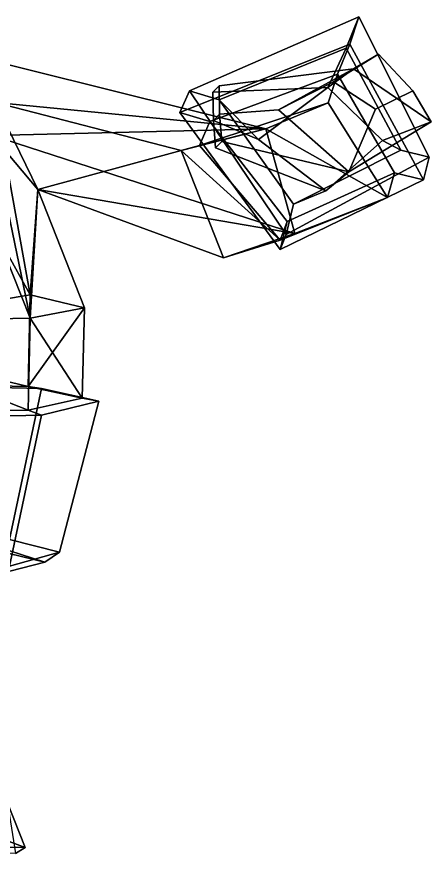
# Model space of a CAD drawing. Extents: x -238 to 241, y -156 to 322.
# Drawn here: x 80.6 to 240.7, y -155.2 to 170.5 of the extents above; entities that cross this region are included whole.
import ezdxf

# ---------------------------------------------------------------- set-up
doc = ezdxf.new("R2010")
doc.units = 0

msp = doc.modelspace()

# ---------------------------------------------------------------- linework, layer by layer
for points in [[(143.540924, 133.552734, 91.749802), (147.314301, 141.901611, 123.582489), (212.791504, 170.514954, 108.765984), (209.366318, 159.949524, 78.33403)], [(147.314301, 141.901611, 123.582489), (158.738724, 138.441956, 123.46109), (207.871857, 158.400757, 112.55217), (212.791504, 170.514954, 108.765984)], [(240.000824, 116.198944, 121.948395), (212.791504, 170.514954, 108.765984), (207.871857, 158.400757, 112.55217), (228.95578, 118.970245, 122.223145)], [(240.000824, 116.198944, 121.948395), (237.741791, 107.430145, 90.089012), (209.366318, 159.949524, 78.33403), (212.791504, 170.514954, 108.765984)], [(143.540924, 133.552734, 91.749802), (209.366318, 159.949524, 78.33403), (204.592682, 148.408875, 81.949097), (155.155838, 129.9953, 91.637405)], [(237.741791, 107.430145, 90.089012), (226.520142, 110.205444, 90.379227), (204.592682, 148.408875, 81.949097), (209.366318, 159.949524, 78.33403)], [(72.256523, 137.397705, 55.001255), (176.786499, 127.19751, 1.895898), (55.516541, 157.365356, 6.270164)], [(70.995667, 124.58905, -26.20833), (55.516541, 157.365356, 6.270164), (176.786499, 127.19751, 1.895898)], [(173.945541, 123.032928, 117.288574), (200.800446, 143.205688, 106.615189), (207.871857, 158.400757, 112.55217), (158.738724, 138.441956, 123.46109)], [(221.891937, 122.744232, 108.057091), (228.95578, 118.970245, 122.223145), (207.871857, 158.400757, 112.55217), (200.800446, 143.205688, 106.615189)], [(203.042496, 145.360657, 212.467163), (220.386505, 156.14563, 205.746948), (210.755173, 150.472412, 137.586533), (181.676834, 134.602112, 163.185028)], [(219.232788, 134.778748, 212.754547), (233.597855, 141.967743, 195.746826), (220.386505, 156.14563, 205.746948), (203.042496, 145.360657, 212.467163)], [(233.597855, 141.967743, 195.746826), (240.73819, 129.967926, 137.363724), (210.755173, 150.472412, 137.586533), (220.386505, 156.14563, 205.746948)], [(158.827423, 143.856323, 165.340164), (210.755173, 150.472412, 137.586533), (200.800446, 143.205688, 106.615189), (156.374664, 141.345398, 152.884598)], [(158.937622, 132.90802, 168.408051), (181.676834, 134.602112, 163.185028), (210.755173, 150.472412, 137.586533), (158.827423, 143.856323, 165.340164)], [(240.73819, 129.967926, 137.363724), (221.891937, 122.744232, 108.057091), (200.800446, 143.205688, 106.615189), (210.755173, 150.472412, 137.586533)], [(85.695511, 54.003464, -65.388474), (-1.558755, 52.352081, -102.560074), (47.529945, 149.826965, -33.197605)], [(85.695511, 54.003464, -65.388474), (47.529945, 149.826965, -33.197605), (70.995667, 124.58905, -26.20833)], [(200.928833, 137.24469, 47.755768), (151.248398, 120.783478, 56.931046), (155.155838, 129.9953, 91.637405), (204.592682, 148.408875, 81.949097)], [(226.520142, 110.205444, 90.379227), (223.863861, 100.646683, 55.650814), (200.928833, 137.24469, 47.755768), (204.592682, 148.408875, 81.949097)], [(158.937622, 132.90802, 168.408051), (158.827423, 143.856323, 165.340164), (156.374664, 141.345398, 152.884598), (156.603531, 130.3927, 155.911041)], [(219.232788, 134.778748, 212.754547), (203.042496, 145.360657, 212.467163), (181.676834, 134.602112, 163.185028), (208.940872, 110.564362, 148.985306)], [(182.424942, 80.513077, 102.662468), (184.697678, 86.408279, 136.244263), (147.314301, 141.901611, 123.582489), (143.540924, 133.552734, 91.749802)], [(184.697678, 86.408279, 136.244263), (187.517044, 98.069, 132.779449), (158.738724, 138.441956, 123.46109), (147.314301, 141.901611, 123.582489)], [(156.603531, 130.3927, 155.911041), (156.374664, 141.345398, 152.884598), (200.800446, 143.205688, 106.615189), (173.945541, 123.032928, 117.288574)], [(219.232788, 134.778748, 212.754547), (208.940872, 110.564362, 148.985306), (240.73819, 129.967926, 137.363724), (233.597855, 141.967743, 195.746826)], [(85.695496, 63.057251, 101.532837), (72.256523, 137.397705, 55.001255), (46.956097, 133.143677, 68.996384)], [(85.695496, 63.057251, 101.532837), (88.658539, 103.706696, 14.994319), (72.256523, 137.397705, 55.001255)], [(88.658539, 103.706696, 14.994319), (144.076385, 118.825165, 42.806038), (72.256523, 137.397705, 55.001255)], [(72.256523, 137.397705, 55.001255), (144.076385, 118.825165, 42.806038), (176.786499, 127.19751, 1.895898)], [(151.248398, 120.783478, 56.931046), (200.928833, 137.24469, 47.755768), (176.786499, 127.19751, 1.895898)], [(200.077667, 103.268616, 117.703064), (173.945541, 123.032928, 117.288574), (158.738724, 138.441956, 123.46109), (187.517044, 98.069, 132.779449)], [(223.863861, 100.646683, 55.650814), (176.786499, 127.19751, 1.895898), (200.928833, 137.24469, 47.755768)], [(182.424942, 80.513077, 102.662468), (143.540924, 133.552734, 91.749802), (155.155838, 129.9953, 91.637405), (185.021194, 91.312805, 99.454903)], [(159.80368, 122.341705, 171.279282), (208.940872, 110.564362, 148.985306), (181.676834, 134.602112, 163.185028), (158.937622, 132.90802, 168.408051)], [(-1.558767, 48.289215, 133.914856), (85.695496, 63.057251, 101.532837), (46.956097, 133.143677, 68.996384)], [(159.80368, 122.341705, 171.279282), (158.937622, 132.90802, 168.408051), (156.603531, 130.3927, 155.911041), (157.35463, 119.822998, 158.783401)], [(157.35463, 119.822998, 158.783401), (156.603531, 130.3927, 155.911041), (173.945541, 123.032928, 117.288574), (200.077667, 103.268616, 117.703064)], [(70.995667, 124.58905, -26.20833), (176.786499, 127.19751, 1.895898), (188.008026, 86.792603, -10.207452)], [(151.248398, 120.783478, 56.931046), (176.786499, 127.19751, 1.895898), (144.076385, 118.825165, 42.806038)], [(151.248398, 120.783478, 56.931046), (182.371155, 84.139145, 64.071243), (185.021194, 91.312805, 99.454903), (155.155838, 129.9953, 91.637405)], [(223.863861, 100.646683, 55.650814), (188.008026, 86.792603, -10.207452), (176.786499, 127.19751, 1.895898)], [(208.940872, 110.564362, 148.985306), (200.077667, 103.268616, 117.703064), (221.891937, 122.744232, 108.057091), (240.73819, 129.967926, 137.363724)], [(85.695511, 54.003464, -65.388474), (70.995667, 124.58905, -26.20833), (88.658539, 103.706696, 14.994319)], [(88.658539, 103.706696, 14.994319), (70.995667, 124.58905, -26.20833), (188.008026, 86.792603, -10.207452)], [(182.371155, 84.139145, 64.071243), (151.248398, 120.783478, 56.931046), (144.076385, 118.825165, 42.806038)], [(159.80368, 122.341705, 171.279282), (157.35463, 119.822998, 158.783401), (200.077667, 103.268616, 117.703064), (208.940872, 110.564362, 148.985306)], [(200.077667, 103.268616, 117.703064), (187.517044, 98.069, 132.779449), (228.95578, 118.970245, 122.223145), (221.891937, 122.744232, 108.057091)], [(160.525131, 77.346252, 24.272709), (144.076385, 118.825165, 42.806038), (88.658539, 103.706696, 14.994319)], [(182.371155, 84.139145, 64.071243), (144.076385, 118.825165, 42.806038), (160.525131, 77.346252, 24.272709)], [(184.697678, 86.408279, 136.244263), (240.000824, 116.198944, 121.948395), (228.95578, 118.970245, 122.223145), (187.517044, 98.069, 132.779449)], [(182.424942, 80.513077, 102.662468), (237.741791, 107.430145, 90.089012), (240.000824, 116.198944, 121.948395), (184.697678, 86.408279, 136.244263)], [(182.371155, 84.139145, 64.071243), (223.863861, 100.646683, 55.650814), (226.520142, 110.205444, 90.379227), (185.021194, 91.312805, 99.454903)], [(182.424942, 80.513077, 102.662468), (185.021194, 91.312805, 99.454903), (226.520142, 110.205444, 90.379227), (237.741791, 107.430145, 90.089012)], [(85.695496, 63.057251, 101.532837), (106.728821, 58.024765, 8.750656), (88.658539, 103.706696, 14.994319)], [(106.728821, 58.024765, 8.750656), (85.695511, 54.003464, -65.388474), (88.658539, 103.706696, 14.994319)], [(160.525131, 77.346252, 24.272709), (88.658539, 103.706696, 14.994319), (188.008026, 86.792603, -10.207452)], [(182.371155, 84.139145, 64.071243), (188.008026, 86.792603, -10.207452), (223.863861, 100.646683, 55.650814)], [(182.371155, 84.139145, 64.071243), (160.525131, 77.346252, 24.272709), (188.008026, 86.792603, -10.207452)], [(84.917114, 27.536819, 88.880112), (85.695496, 63.057251, 101.532837), (-1.558767, 48.289215, 133.914856)], [(84.917114, 27.536819, 88.880112), (106.728821, 58.024765, 8.750656), (85.695496, 63.057251, 101.532837)], [(84.917114, 27.536819, 88.880112), (105.769127, 23.122345, 7.492236), (106.728821, 58.024765, 8.750656)], [(105.769127, 23.122345, 7.492236), (85.695511, 54.003464, -65.388474), (106.728821, 58.024765, 8.750656)], [(84.917122, 18.462631, -78.417198), (-1.622375, 17.012604, -110.759026), (-1.558755, 52.352081, -102.560074)], [(84.917122, 18.462631, -78.417198), (-1.558755, 52.352081, -102.560074), (85.695511, 54.003464, -65.388474)], [(105.769127, 23.122345, 7.492236), (84.917122, 18.462631, -78.417198), (85.695511, 54.003464, -65.388474)], [(84.917114, 27.536819, 88.880112), (-1.558767, 48.289215, 133.914856), (-1.558766, 29.364746, 121.506073)], [(-1.558767, 28.807587, 134.792862), (90.133011, 26.760803, 97.926498), (84.917114, 27.536819, 88.880112), (-1.558766, 29.364746, 121.506073)], [(-1.558766, -30.62133, 131.77327), (77.776871, -31.62587, 94.959846), (90.133011, 26.760803, 97.926498), (-1.558767, 28.807587, 134.792862)], [(90.133011, 26.760803, 97.926498), (77.776871, -31.62587, 94.959846), (97.042931, -36.534515, 4.461052), (112.288986, 21.852158, 7.427697)], [(112.288986, 21.852158, 7.427697), (105.769127, 23.122345, 7.492236), (84.917114, 27.536819, 88.880112), (90.133011, 26.760803, 97.926498)], [(90.133018, 16.506973, -91.119461), (84.917122, 18.462631, -78.417198), (105.769127, 23.122345, 7.492236), (112.288986, 21.852158, 7.427697)], [(97.042931, -36.534515, 4.461052), (77.776878, -41.879707, -94.086113), (90.133018, 16.506973, -91.119461), (112.288986, 21.852158, 7.427697)], [(90.133018, 16.506973, -91.119461), (-1.559725, 14.561813, -127.973412), (-1.622375, 17.012604, -110.759026), (84.917122, 18.462631, -78.417198)], [(77.776878, -41.879707, -94.086113), (-1.558752, -44.874161, -131.000626), (-1.559725, 14.561813, -127.973412), (90.133018, 16.506973, -91.119461)], [(73.241302, -35.973007, 85.65316), (55.013287, -29.471313, 69.292526), (68.588448, -32.977966, 4.641763), (91.373489, -40.387482, 4.265282)], [(77.776871, -31.62587, 94.959846), (73.241302, -35.973007, 85.65316), (91.373489, -40.387482, 4.265282), (97.042931, -36.534515, 4.461052)], [(91.373489, -40.387482, 4.265282), (68.588448, -32.977966, 4.641763), (55.013294, -36.641571, -62.902786), (73.241318, -45.047195, -81.644157)], [(97.042931, -36.534515, 4.461052), (91.373489, -40.387482, 4.265282), (73.241318, -45.047195, -81.644157), (77.776878, -41.879707, -94.086113)], [(80.090286, -153.02951, 102.617195), (83.794151, -150.723206, 36.317848), (74.813721, -127.827744, 43.725594), (74.813721, -119.444244, 102.617195)], [(77.603142, -148.327469, -43.733681), (74.074791, -123.91748, -9.490894), (74.813721, -127.827744, 43.725594), (83.794151, -150.723206, 36.317848)], [(77.603142, -148.327469, -43.733681), (83.794151, -150.723206, 36.317848), (16.610764, -150.61731, 32.613968), (13.413674, -155.201172, -33.940392)], [(80.090286, -153.02951, 102.617195), (12.906889, -152.844193, 102.617195), (16.610764, -150.61731, 32.613968), (83.794151, -150.723206, 36.317848)]]:
    msp.add_3dface(points)

doc.saveas('drawing.dxf')
